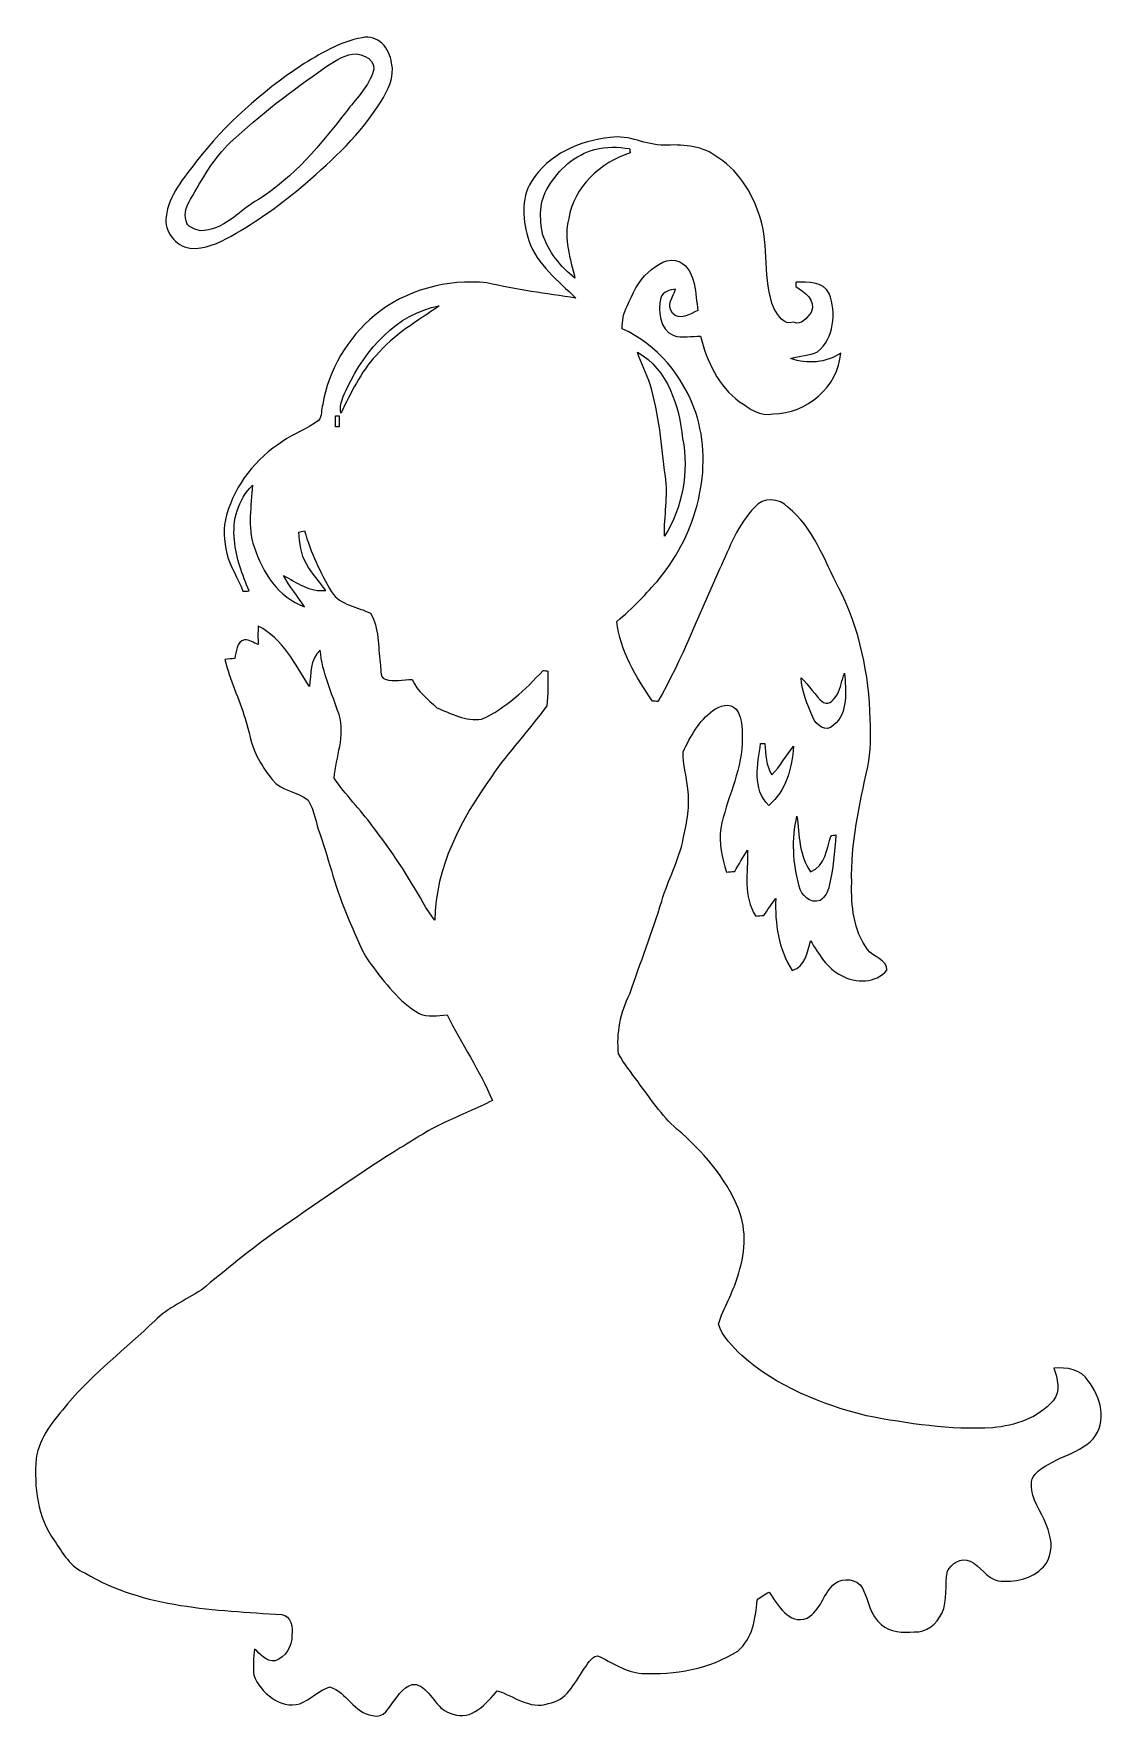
# Model space of a CAD drawing. Header units: centimetres. Extents: x -10.3 to 10.4, y -16.3 to 16.2.
import ezdxf

# ---------------------------------------------------------------- set-up
doc = ezdxf.new("R2010")
doc.units = ezdxf.units.CM
doc.header["$MEASUREMENT"] = 0
doc.layers.add('Layer 1', color=7, linetype='Continuous')

msp = doc.modelspace()

# ---------------------------------------------------------------- linework, layer by layer
at = {"layer": 'Layer 1', "lineweight": 9}
for points, knots in [([(-3.9749, 16.15838), (-3.67293, 16.2381), (-3.43445, 15.94988), (-3.40623, 15.67437), (-3.40623, 15.67437), (-3.34061, 15.40273), (-3.47925, 15.14802), (-3.61295, 14.92401), (-3.61295, 14.92401), (-3.99925, 14.31441), (-4.52665, 13.81417), (-5.07063, 13.34744), (-5.07063, 13.34744), (-5.51407, 12.96962), (-5.98962, 12.62883), (-6.49585, 12.33991), (-6.49585, 12.33991), (-6.73857, 12.20938), (-7.00844, 12.07568), (-7.29172, 12.10672), (-7.29172, 12.10672), (-7.57253, 12.14941), (-7.79125, 12.4274), (-7.74716, 12.71209), (-7.74716, 12.71209), (-7.70553, 13.1326), (-7.40602, 13.45892), (-7.16366, 13.78242), (-7.16366, 13.78242), (-6.60486, 14.5035), (-5.9106, 15.11098), (-5.15706, 15.6211), (-5.15706, 15.6211), (-4.787, 15.83982), (-4.40776, 16.08994), (-3.9749, 16.15838), (-3.9749, 16.15838), (-3.9749, 16.15838), (-3.9749, 16.15838), (-3.9749, 16.15838)], [0, 0, 0, 0, 0.09090909, 0.09090909, 0.09090909, 0.09090909, 0.18181818, 0.18181818, 0.18181818, 0.18181818, 0.27272727, 0.27272727, 0.27272727, 0.27272727, 0.36363636, 0.36363636, 0.36363636, 0.36363636, 0.45454545, 0.45454545, 0.45454545, 0.45454545, 0.54545455, 0.54545455, 0.54545455, 0.54545455, 0.63636364, 0.63636364, 0.63636364, 0.63636364, 0.72727273, 0.72727273, 0.72727273, 0.72727273, 0.81818182, 0.81818182, 0.81818182, 0.81818182, 1, 1, 1, 1]), ([(-4.158, 15.84793), (-4.35837, 15.81477), (-4.52877, 15.68989), (-4.69528, 15.58264), (-4.69528, 15.58264), (-5.32675, 15.14132), (-5.94411, 14.676), (-6.50644, 14.1479), (-6.50644, 14.1479), (-6.84158, 13.84239), (-7.05007, 13.43282), (-7.28079, 13.04935), (-7.28079, 13.04935), (-7.35557, 12.92587), (-7.40849, 12.78159), (-7.36298, 12.63448), (-7.36298, 12.63448), (-7.35134, 12.50748), (-7.19471, 12.47361), (-7.09417, 12.44363), (-7.09417, 12.44363), (-6.6412, 12.44186), (-6.33499, 12.83838), (-5.97092, 13.04723), (-5.97092, 13.04723), (-5.28442, 13.47444), (-4.76266, 14.10662), (-4.27724, 14.74197), (-4.27724, 14.74197), (-4.09379, 14.97304), (-3.88318, 15.19071), (-3.77029, 15.46799), (-3.77029, 15.46799), (-3.66093, 15.70823), (-3.9555, 15.8751), (-4.158, 15.84793)], [0, 0, 0, 0, 0.1, 0.1, 0.1, 0.1, 0.2, 0.2, 0.2, 0.2, 0.3, 0.3, 0.3, 0.3, 0.4, 0.4, 0.4, 0.4, 0.5, 0.5, 0.5, 0.5, 0.6, 0.6, 0.6, 0.6, 0.7, 0.7, 0.7, 0.7, 0.8, 0.8, 0.8, 0.8, 1, 1, 1, 1]), ([(-0.70783, 13.39472), (-0.39245, 13.91683), (0.22421, 14.17859), (0.80841, 14.23962), (0.80841, 14.23962), (1.1686, 14.29959), (1.49033, 14.08792), (1.84452, 14.09145), (1.84452, 14.09145), (2.17648, 14.10415), (2.53808, 14.09498), (2.8196, 13.8939), (2.8196, 13.8939), (3.25739, 13.6406), (3.53679, 13.18905), (3.68813, 12.71773), (3.68813, 12.71773), (3.87652, 12.14059), (3.73117, 11.507), (3.96189, 10.93938), (3.96189, 10.93938), (4.04409, 10.81027), (4.14392, 10.61835), (4.33548, 10.67903), (4.33548, 10.67903), (4.50164, 10.61236), (4.58983, 10.77252), (4.67873, 10.86988), (4.67873, 10.86988), (4.77998, 11.11189), (4.5475, 11.25688), (4.37923, 11.36942), (4.37923, 11.36942), (4.38099, 11.39059), (4.38452, 11.43257), (4.38628, 11.45373), (4.38628, 11.45373), (4.61276, 11.45338), (4.9031, 11.47067), (5.02587, 11.23148), (5.02587, 11.23148), (5.16204, 10.86036), (5.12253, 10.3767), (4.80185, 10.1093), (4.80185, 10.1093), (4.63993, 10.03451), (4.45437, 10.0338), (4.28468, 9.98124), (4.28468, 9.98124), (4.60783, 9.87082), (4.96272, 9.8941), (5.246, 10.08742), (5.246, 10.08742), (5.20331, 9.44255), (4.58384, 8.91338), (3.94602, 8.91797), (3.94602, 8.91797), (3.6966, 8.85799), (3.49023, 9.01851), (3.29937, 9.15009), (3.29937, 9.15009), (2.88803, 9.44784), (2.6679, 9.9315), (2.54655, 10.41057), (2.54655, 10.41057), (2.37545, 10.41903), (2.19588, 10.37106), (2.03008, 10.42292), (2.03008, 10.42292), (1.75668, 10.54674), (1.71858, 10.89564), (1.77996, 11.15211), (1.77996, 11.15211), (1.82018, 11.27452), (1.95494, 11.30415), (2.06712, 11.31791), (2.06712, 11.31791), (2.01068, 11.1761), (1.88509, 11.00006), (2.00538, 10.85613), (2.00538, 10.85613), (2.13203, 10.7002), (2.35569, 10.84237), (2.49504, 10.90481), (2.49504, 10.90481), (2.44389, 11.22372), (2.47105, 11.65799), (2.14967, 11.84602), (2.14967, 11.84602), (1.92213, 11.94445), (1.69953, 11.7864), (1.53866, 11.64176), (1.53866, 11.64176), (1.33934, 11.47243), (1.24091, 11.22372), (1.13261, 10.993), (1.13261, 10.993), (1.06241, 10.85683), (1.03313, 10.70479), (1.03701, 10.55274), (1.03701, 10.55274), (1.71364, 10.25464), (2.21599, 9.63516), (2.45306, 8.94407), (2.45306, 8.94407), (2.81219, 7.84834), (2.46646, 6.62068), (1.75597, 5.74402), (1.75597, 5.74402), (1.49985, 5.45192), (1.23845, 5.16053), (0.93294, 4.91888), (0.93294, 4.91888), (1.00032, 4.34808), (1.30442, 3.84502), (1.62192, 3.37971), (1.62192, 3.37971), (1.64731, 3.379), (1.69847, 3.37794), (1.72422, 3.37759), (1.72422, 3.37759), (2.19835, 4.18792), (2.51762, 5.0748), (2.91202, 5.92429), (2.91202, 5.92429), (3.1064, 6.33881), (3.26515, 6.78719), (3.59006, 7.12127), (3.59006, 7.12127), (3.74881, 7.3093), (4.06808, 7.29801), (4.23035, 7.11809), (4.23035, 7.11809), (4.72706, 6.72369), (4.92462, 6.10033), (5.21213, 5.55811), (5.21213, 5.55811), (5.61712, 4.77882), (5.7914, 3.89829), (5.8168, 3.02517), (5.8168, 3.02517), (5.82138, 2.72284), (5.83408, 2.41662), (5.7667, 2.11923), (5.7667, 2.11923), (5.60654, 1.3844), (5.43968, 0.6418), (5.45873, -0.11526), (5.45873, -0.11526), (5.44744, -0.55553), (5.48977, -1.03848), (5.76353, -1.4022), (5.76353, -1.4022), (5.86477, -1.54472), (6.14206, -1.59411), (6.13571, -1.80048), (6.13571, -1.80048), (5.92475, -2.05801), (5.53422, -2.05025), (5.26011, -1.9049), (5.26011, -1.9049), (4.97648, -1.76838), (4.83008, -1.48369), (4.66356, -1.23498), (4.66356, -1.23498), (4.60606, -1.45053), (4.56408, -1.73204), (4.31431, -1.80789), (4.31431, -1.80789), (4.04444, -1.39867), (3.97671, -0.89878), (3.99505, -0.4183), (3.99505, -0.4183), (3.91673, -0.52554), (3.8423, -0.6349), (3.76786, -0.74462), (3.76786, -0.74462), (3.7153, -0.74956), (3.66273, -0.75485), (3.61088, -0.76049), (3.61088, -0.76049), (3.35688, -0.37773), (3.46306, 0.08088), (3.45283, 0.50845), (3.45283, 0.50845), (3.36217, 0.37722), (3.28632, 0.23681), (3.20553, 0.09958), (3.20553, 0.09958), (3.15156, 0.0964), (3.09794, 0.09288), (3.04467, 0.089), (3.04467, 0.089), (2.96177, 0.36064), (2.89333, 0.64638), (2.93566, 0.93178), (2.93566, 0.93178), (3.04255, 1.48423), (3.32407, 1.99611), (3.34876, 2.56514), (3.34876, 2.56514), (3.34947, 2.78528), (3.37275, 3.03963), (3.23129, 3.22695), (3.23129, 3.22695), (3.11628, 3.36207), (2.90462, 3.28904), (2.78432, 3.19908), (2.78432, 3.19908), (2.51656, 3.00329), (2.34899, 2.70237), (2.21388, 2.40639), (2.21388, 2.40639), (2.2047, 2.1658), (2.27879, 1.93332), (2.30031, 1.69519), (2.30031, 1.69519), (2.34723, 1.37205), (2.28302, 1.04679), (2.21247, 0.73211), (2.21247, 0.73211), (2.13203, 0.31372), (1.91966, -0.06199), (1.79901, -0.46839), (1.79901, -0.46839), (1.61662, -1.07164), (1.38591, -1.65902), (1.182, -2.25521), (1.182, -2.25521), (1.00632, -2.61328), (0.92236, -3.01545), (0.96716, -3.41409), (0.96716, -3.41409), (1.07193, -3.6067), (1.21622, -3.77568), (1.34216, -3.95419), (1.34216, -3.95419), (1.57958, -4.2664), (1.7916, -4.60542), (2.09146, -4.8633), (2.09146, -4.8633), (2.58218, -5.28628), (3.0302, -5.78793), (3.27644, -6.39506), (3.27644, -6.39506), (3.44825, -6.8131), (3.40133, -7.29147), (3.25704, -7.71163), (3.25704, -7.71163), (3.16743, -8.02595), (2.98575, -8.30606), (2.89192, -8.61721), (2.89192, -8.61721), (2.95894, -8.85992), (3.16849, -9.04618), (3.33959, -9.22434), (3.33959, -9.22434), (4.01587, -9.823), (4.8777, -10.1659), (5.74236, -10.38603), (5.74236, -10.38603), (6.54316, -10.53491), (7.35773, -10.66332), (8.17476, -10.61605), (8.17476, -10.61605), (8.60127, -10.57442), (9.05459, -10.43048), (9.33999, -10.09358), (9.33999, -10.09358), (9.48886, -9.91296), (9.42289, -9.66531), (9.3548, -9.46493), (9.3548, -9.46493), (9.58905, -9.45082), (9.88397, -9.48433), (10.01344, -9.71188), (10.01344, -9.71188), (10.25933, -10.01632), (10.38174, -10.50421), (10.11045, -10.83018), (10.11045, -10.83018), (9.79683, -11.15015), (9.304, -11.19072), (8.99109, -11.50963), (8.99109, -11.50963), (8.88667, -11.61511), (8.92124, -11.78409), (8.94488, -11.91497), (8.94488, -11.91497), (9.03201, -12.17673), (9.21299, -12.4011), (9.26943, -12.67486), (9.26943, -12.67486), (9.33293, -12.88088), (9.30259, -13.13065), (9.1516, -13.29257), (9.1516, -13.29257), (8.93853, -13.53458), (8.5861, -13.59314), (8.28024, -13.56491), (8.28024, -13.56491), (8.05905, -13.51129), (7.93699, -13.28305), (7.74049, -13.18286), (7.74049, -13.18286), (7.5634, -13.10842), (7.38172, -13.22872), (7.30093, -13.37794), (7.30093, -13.37794), (7.24837, -13.64358), (7.31857, -13.93992), (7.19192, -14.1911), (7.19192, -14.1911), (7.09985, -14.39183), (6.897, -14.56469), (6.66346, -14.54493), (6.66346, -14.54493), (6.44086, -14.57068), (6.20379, -14.55693), (6.02811, -14.40382), (6.02811, -14.40382), (5.81221, -14.23237), (5.78187, -13.93568), (5.66616, -13.70462), (5.66616, -13.70462), (5.56456, -13.51658), (5.29715, -13.49789), (5.13523, -13.61536), (5.13523, -13.61536), (4.90945, -13.79351), (4.86359, -14.14276), (4.60112, -14.2807), (4.60112, -14.2807), (4.23565, -14.41758), (4.0388, -14.02458), (3.8677, -13.78046), (3.8677, -13.78046), (3.78727, -13.82809), (3.69625, -13.86583), (3.63451, -13.93851), (3.63451, -13.93851), (3.61052, -14.28881), (3.54879, -14.67687), (3.26339, -14.91711), (3.26339, -14.91711), (2.71941, -15.26248), (2.05301, -15.37996), (1.4173, -15.34644), (1.4173, -15.34644), (1.0991, -15.3288), (0.84157, -15.12807), (0.55935, -15.00707), (0.55935, -15.00707), (0.42, -15.03741), (0.36391, -15.18734), (0.28418, -15.28788), (0.28418, -15.28788), (0.10991, -15.54506), (-0.04037, -15.87526), (-0.38574, -15.92923), (-0.38574, -15.92923), (-0.74699, -16.04671), (-1.0465, -15.78212), (-1.36894, -15.67982), (-1.36894, -15.67982), (-1.57813, -15.92076), (-1.86776, -16.26896), (-2.22266, -16.13031), (-2.22266, -16.13031), (-2.52393, -16.06752), (-2.61283, -15.7405), (-2.85095, -15.59092), (-2.85095, -15.59092), (-3.07673, -15.47662), (-3.22737, -15.70663), (-3.3459, -15.85726), (-3.3459, -15.85726), (-3.45844, -15.99273), (-3.54981, -16.23227), (-3.77382, -16.15783), (-3.77382, -16.15783), (-4.12695, -16.11515), (-4.27335, -15.70522), (-4.59262, -15.60856), (-4.59262, -15.60856), (-4.8064, -15.66888), (-4.96903, -15.84774), (-5.17364, -15.93205), (-5.17364, -15.93205), (-5.56064, -16.04988), (-5.91871, -15.71157), (-6.06229, -15.38419), (-6.06229, -15.38419), (-6.07111, -15.2138), (-6.06864, -15.04552), (-6.04959, -14.87725), (-6.04959, -14.87725), (-5.92682, -14.97038), (-5.8291, -15.12807), (-5.6506, -15.10726), (-5.6506, -15.10726), (-5.45551, -15.03282), (-5.30982, -14.82751), (-5.32992, -14.61337), (-5.32992, -14.61337), (-5.29676, -14.46732), (-5.34262, -14.23766), (-5.52148, -14.21367), (-5.52148, -14.21367), (-6.80524, -14.12689), (-8.17966, -14.09514), (-9.31561, -13.41251), (-9.31561, -13.41251), (-9.59324, -13.29786), (-9.73965, -13.0301), (-9.8991, -12.79515), (-9.8991, -12.79515), (-10.22648, -12.34254), (-10.2995, -11.74952), (-10.25047, -11.20801), (-10.25047, -11.20801), (-10.20073, -10.79349), (-9.90334, -10.46576), (-9.64898, -10.15638), (-9.64898, -10.15638), (-9.15121, -9.55842), (-8.52115, -9.09698), (-7.96976, -8.55371), (-7.96976, -8.55371), (-7.71188, -8.30006), (-7.37604, -8.15683), (-7.07653, -7.96351), (-7.07653, -7.96351), (-6.60063, -7.58075), (-6.13461, -7.18493), (-5.63472, -6.83286), (-5.63472, -6.83286), (-4.87696, -6.32062), (-4.13401, -5.78616), (-3.35895, -5.30004), (-3.35895, -5.30004), (-3.03405, -5.10389), (-2.71972, -4.88658), (-2.37259, -4.7303), (-2.37259, -4.7303), (-2.07273, -4.58284), (-1.7577, -4.46748), (-1.46313, -4.30979), (-1.46313, -4.30979), (-1.70831, -3.73653), (-2.05579, -3.21618), (-2.33766, -2.66197), (-2.33766, -2.66197), (-2.51546, -2.66585), (-2.70737, -2.72441), (-2.87142, -2.63268), (-2.87142, -2.63268), (-3.26653, -2.41537), (-3.53252, -2.04002), (-3.80099, -1.69077), (-3.80099, -1.69077), (-4.00912, -1.41419), (-4.11108, -1.08082), (-4.25219, -0.76931), (-4.25219, -0.76931), (-4.47938, -0.25849), (-4.60073, 0.28902), (-4.78418, 0.81501), (-4.78418, 0.81501), (-4.86496, 1.03162), (-4.88684, 1.27645), (-5.01525, 1.47294), (-5.01525, 1.47294), (-5.21704, 1.65074), (-5.53559, 1.64898), (-5.70563, 1.87158), (-5.70563, 1.87158), (-5.81605, 2.0141), (-5.91942, 2.16227), (-6.00091, 2.32279), (-6.00091, 2.32279), (-6.11944, 2.54892), (-6.14872, 2.80644), (-6.22774, 3.04633), (-6.22774, 3.04633), (-6.34345, 3.43121), (-6.52196, 3.79422), (-6.61968, 4.1851), (-6.61968, 4.1851), (-6.55583, 4.19215), (-6.49197, 4.1985), (-6.42777, 4.20415), (-6.42777, 4.20415), (-6.3932, 4.32339), (-6.39884, 4.52976), (-6.23868, 4.56398), (-6.23868, 4.56398), (-6.14343, 4.56151), (-6.06017, 4.50754), (-5.9741, 4.47261), (-5.9741, 4.47261), (-5.9808, 4.59044), (-5.98292, 4.70862), (-5.97374, 4.8261), (-5.97374, 4.8261), (-5.4982, 4.58797), (-5.26395, 4.08773), (-4.98702, 3.66369), (-4.98702, 3.66369), (-4.95598, 3.90182), (-4.98314, 4.1918), (-4.77924, 4.36325), (-4.77924, 4.36325), (-4.74396, 3.92828), (-4.55452, 3.53387), (-4.4187, 3.12606), (-4.4187, 3.12606), (-4.29064, 2.71084), (-4.47867, 2.30973), (-4.51219, 1.90051), (-4.51219, 1.90051), (-4.29523, 1.57278), (-4.00701, 1.29867), (-3.77735, 0.97941), (-3.77735, 0.97941), (-3.41187, 0.51092), (-3.08908, 0.01033), (-2.79451, -0.50579), (-2.79451, -0.50579), (-2.72995, -0.62291), (-2.6541, -0.73368), (-2.57191, -0.83952), (-2.57191, -0.83952), (-2.56344, 0.18495), (-2.0625, 1.11382), (-1.48112, 1.92556), (-1.48112, 1.92556), (-1.16044, 2.40745), (-0.75299, 2.82302), (-0.41679, 3.29222), (-0.41679, 3.29222), (-0.39104, 3.51412), (-0.39104, 3.73778), (-0.39668, 3.96073), (-0.39668, 3.96073), (-0.41961, 3.96391), (-0.46547, 3.9699), (-0.4884, 3.97308), (-0.4884, 3.97308), (-0.82848, 3.60125), (-1.20913, 3.24495), (-1.67056, 3.03187), (-1.67056, 3.03187), (-1.97959, 2.99165), (-2.25899, 3.14405), (-2.53487, 3.25165), (-2.53487, 3.25165), (-2.70914, 3.41922), (-2.90564, 3.57162), (-3.01041, 3.79634), (-3.01041, 3.79634), (-3.18186, 3.80163), (-3.36072, 3.75083), (-3.52864, 3.80375), (-3.52864, 3.80375), (-3.65564, 3.84361), (-3.59461, 4.03411), (-3.62883, 4.11842), (-3.62883, 4.11842), (-3.66481, 4.43628), (-3.64541, 4.79011), (-3.80945, 5.07339), (-3.80945, 5.07339), (-4.05922, 5.20392), (-4.39224, 5.22685), (-4.56052, 5.48438), (-4.56052, 5.48438), (-4.7803, 5.85444), (-4.96374, 6.24709), (-5.08333, 6.6616), (-5.08333, 6.6616), (-5.1112, 6.65595), (-5.16694, 6.64467), (-5.19446, 6.63902), (-5.19446, 6.63902), (-5.17364, 6.43123), (-5.15989, 6.20722), (-5.04629, 6.02519), (-5.04629, 6.02519), (-4.94469, 5.83998), (-4.79617, 5.68793), (-4.67482, 5.51613), (-4.67482, 5.51613), (-4.97679, 5.4745), (-5.23785, 5.66818), (-5.48903, 5.80364), (-5.48903, 5.80364), (-5.37508, 5.58774), (-5.2128, 5.40324), (-5.08192, 5.19792), (-5.08192, 5.19792), (-5.58322, 5.38243), (-5.89966, 5.86432), (-6.05488, 6.35504), (-6.05488, 6.35504), (-6.18682, 6.7378), (-6.10639, 7.14596), (-6.08804, 7.53966), (-6.08804, 7.53966), (-6.36356, 7.26591), (-6.47963, 6.86092), (-6.432, 6.48027), (-6.432, 6.48027), (-6.40449, 6.13843), (-6.28031, 5.81775), (-6.15154, 5.50414), (-6.15154, 5.50414), (-6.18153, 5.50308), (-6.24115, 5.50061), (-6.27078, 5.4992), (-6.27078, 5.4992), (-6.35792, 5.7472), (-6.51879, 5.96486), (-6.57735, 6.2231), (-6.57735, 6.2231), (-6.63097, 6.46545), (-6.65707, 6.72404), (-6.58475, 6.96534), (-6.58475, 6.96534), (-6.41789, 7.55025), (-6.02243, 8.0653), (-5.5042, 8.38315), (-5.5042, 8.38315), (-5.28689, 8.53908), (-5.029, 8.62622), (-4.81593, 8.7892), (-4.81593, 8.7892), (-4.73373, 8.86434), (-4.77042, 9.00369), (-4.73055, 9.09365), (-4.73055, 9.09365), (-4.62684, 9.76534), (-4.24937, 10.37564), (-3.73537, 10.81309), (-3.73537, 10.81309), (-3.13529, 11.3038), (-2.33484, 11.51688), (-1.56825, 11.43962), (-1.56825, 11.43962), (-1.00381, 11.30557), (-0.42878, 11.23184), (0.14448, 11.14646), (0.14448, 11.14646), (-0.19771, 11.47913), (-0.59706, 11.78428), (-0.76286, 12.25242), (-0.76286, 12.25242), (-0.87117, 12.6179), (-0.93114, 13.05922), (-0.70783, 13.39472), (-0.70783, 13.39472), (-0.70783, 13.39472), (-0.70783, 13.39472), (-0.70783, 13.39472)], [0, 0, 0, 0, 0.00598802, 0.00598802, 0.00598802, 0.00598802, 0.01197605, 0.01197605, 0.01197605, 0.01197605, 0.01796407, 0.01796407, 0.01796407, 0.01796407, 0.0239521, 0.0239521, 0.0239521, 0.0239521, 0.02994012, 0.02994012, 0.02994012, 0.02994012, 0.03592814, 0.03592814, 0.03592814, 0.03592814, 0.04191617, 0.04191617, 0.04191617, 0.04191617, 0.04790419, 0.04790419, 0.04790419, 0.04790419, 0.05389222, 0.05389222, 0.05389222, 0.05389222, 0.05988024, 0.05988024, 0.05988024, 0.05988024, 0.06586826, 0.06586826, 0.06586826, 0.06586826, 0.07185629, 0.07185629, 0.07185629, 0.07185629, 0.07784431, 0.07784431, 0.07784431, 0.07784431, 0.08383234, 0.08383234, 0.08383234, 0.08383234, 0.08982036, 0.08982036, 0.08982036, 0.08982036, 0.09580838, 0.09580838, 0.09580838, 0.09580838, 0.10179641, 0.10179641, 0.10179641, 0.10179641, 0.10778443, 0.10778443, 0.10778443, 0.10778443, 0.11377246, 0.11377246, 0.11377246, 0.11377246, 0.11976048, 0.11976048, 0.11976048, 0.11976048, 0.1257485, 0.1257485, 0.1257485, 0.1257485, 0.13173653, 0.13173653, 0.13173653, 0.13173653, 0.13772455, 0.13772455, 0.13772455, 0.13772455, 0.14371257, 0.14371257, 0.14371257, 0.14371257, 0.1497006, 0.1497006, 0.1497006, 0.1497006, 0.15568862, 0.15568862, 0.15568862, 0.15568862, 0.16167665, 0.16167665, 0.16167665, 0.16167665, 0.16766467, 0.16766467, 0.16766467, 0.16766467, 0.17365269, 0.17365269, 0.17365269, 0.17365269, 0.17964072, 0.17964072, 0.17964072, 0.17964072, 0.18562874, 0.18562874, 0.18562874, 0.18562874, 0.19161677, 0.19161677, 0.19161677, 0.19161677, 0.19760479, 0.19760479, 0.19760479, 0.19760479, 0.20359281, 0.20359281, 0.20359281, 0.20359281, 0.20958084, 0.20958084, 0.20958084, 0.20958084, 0.21556886, 0.21556886, 0.21556886, 0.21556886, 0.22155689, 0.22155689, 0.22155689, 0.22155689, 0.22754491, 0.22754491, 0.22754491, 0.22754491, 0.23353293, 0.23353293, 0.23353293, 0.23353293, 0.23952096, 0.23952096, 0.23952096, 0.23952096, 0.24550898, 0.24550898, 0.24550898, 0.24550898, 0.25149701, 0.25149701, 0.25149701, 0.25149701, 0.25748503, 0.25748503, 0.25748503, 0.25748503, 0.26347305, 0.26347305, 0.26347305, 0.26347305, 0.26946108, 0.26946108, 0.26946108, 0.26946108, 0.2754491, 0.2754491, 0.2754491, 0.2754491, 0.28143713, 0.28143713, 0.28143713, 0.28143713, 0.28742515, 0.28742515, 0.28742515, 0.28742515, 0.29341317, 0.29341317, 0.29341317, 0.29341317, 0.2994012, 0.2994012, 0.2994012, 0.2994012, 0.30538922, 0.30538922, 0.30538922, 0.30538922, 0.31137725, 0.31137725, 0.31137725, 0.31137725, 0.31736527, 0.31736527, 0.31736527, 0.31736527, 0.32335329, 0.32335329, 0.32335329, 0.32335329, 0.32934132, 0.32934132, 0.32934132, 0.32934132, 0.33532934, 0.33532934, 0.33532934, 0.33532934, 0.34131737, 0.34131737, 0.34131737, 0.34131737, 0.34730539, 0.34730539, 0.34730539, 0.34730539, 0.35329341, 0.35329341, 0.35329341, 0.35329341, 0.35928144, 0.35928144, 0.35928144, 0.35928144, 0.36526946, 0.36526946, 0.36526946, 0.36526946, 0.37125749, 0.37125749, 0.37125749, 0.37125749, 0.37724551, 0.37724551, 0.37724551, 0.37724551, 0.38323353, 0.38323353, 0.38323353, 0.38323353, 0.38922156, 0.38922156, 0.38922156, 0.38922156, 0.39520958, 0.39520958, 0.39520958, 0.39520958, 0.4011976, 0.4011976, 0.4011976, 0.4011976, 0.40718563, 0.40718563, 0.40718563, 0.40718563, 0.41317365, 0.41317365, 0.41317365, 0.41317365, 0.41916168, 0.41916168, 0.41916168, 0.41916168, 0.4251497, 0.4251497, 0.4251497, 0.4251497, 0.43113772, 0.43113772, 0.43113772, 0.43113772, 0.43712575, 0.43712575, 0.43712575, 0.43712575, 0.44311377, 0.44311377, 0.44311377, 0.44311377, 0.4491018, 0.4491018, 0.4491018, 0.4491018, 0.45508982, 0.45508982, 0.45508982, 0.45508982, 0.46107784, 0.46107784, 0.46107784, 0.46107784, 0.46706587, 0.46706587, 0.46706587, 0.46706587, 0.47305389, 0.47305389, 0.47305389, 0.47305389, 0.47904192, 0.47904192, 0.47904192, 0.47904192, 0.48502994, 0.48502994, 0.48502994, 0.48502994, 0.49101796, 0.49101796, 0.49101796, 0.49101796, 0.49700599, 0.49700599, 0.49700599, 0.49700599, 0.50299401, 0.50299401, 0.50299401, 0.50299401, 0.50898204, 0.50898204, 0.50898204, 0.50898204, 0.51497006, 0.51497006, 0.51497006, 0.51497006, 0.52095808, 0.52095808, 0.52095808, 0.52095808, 0.52694611, 0.52694611, 0.52694611, 0.52694611, 0.53293413, 0.53293413, 0.53293413, 0.53293413, 0.53892216, 0.53892216, 0.53892216, 0.53892216, 0.54491018, 0.54491018, 0.54491018, 0.54491018, 0.5508982, 0.5508982, 0.5508982, 0.5508982, 0.55688623, 0.55688623, 0.55688623, 0.55688623, 0.56287425, 0.56287425, 0.56287425, 0.56287425, 0.56886228, 0.56886228, 0.56886228, 0.56886228, 0.5748503, 0.5748503, 0.5748503, 0.5748503, 0.58083832, 0.58083832, 0.58083832, 0.58083832, 0.58682635, 0.58682635, 0.58682635, 0.58682635, 0.59281437, 0.59281437, 0.59281437, 0.59281437, 0.5988024, 0.5988024, 0.5988024, 0.5988024, 0.60479042, 0.60479042, 0.60479042, 0.60479042, 0.61077844, 0.61077844, 0.61077844, 0.61077844, 0.61676647, 0.61676647, 0.61676647, 0.61676647, 0.62275449, 0.62275449, 0.62275449, 0.62275449, 0.62874251, 0.62874251, 0.62874251, 0.62874251, 0.63473054, 0.63473054, 0.63473054, 0.63473054, 0.64071856, 0.64071856, 0.64071856, 0.64071856, 0.64670659, 0.64670659, 0.64670659, 0.64670659, 0.65269461, 0.65269461, 0.65269461, 0.65269461, 0.65868263, 0.65868263, 0.65868263, 0.65868263, 0.66467066, 0.66467066, 0.66467066, 0.66467066, 0.67065868, 0.67065868, 0.67065868, 0.67065868, 0.67664671, 0.67664671, 0.67664671, 0.67664671, 0.68263473, 0.68263473, 0.68263473, 0.68263473, 0.68862275, 0.68862275, 0.68862275, 0.68862275, 0.69461078, 0.69461078, 0.69461078, 0.69461078, 0.7005988, 0.7005988, 0.7005988, 0.7005988, 0.70658683, 0.70658683, 0.70658683, 0.70658683, 0.71257485, 0.71257485, 0.71257485, 0.71257485, 0.71856287, 0.71856287, 0.71856287, 0.71856287, 0.7245509, 0.7245509, 0.7245509, 0.7245509, 0.73053892, 0.73053892, 0.73053892, 0.73053892, 0.73652695, 0.73652695, 0.73652695, 0.73652695, 0.74251497, 0.74251497, 0.74251497, 0.74251497, 0.74850299, 0.74850299, 0.74850299, 0.74850299, 0.75449102, 0.75449102, 0.75449102, 0.75449102, 0.76047904, 0.76047904, 0.76047904, 0.76047904, 0.76646707, 0.76646707, 0.76646707, 0.76646707, 0.77245509, 0.77245509, 0.77245509, 0.77245509, 0.77844311, 0.77844311, 0.77844311, 0.77844311, 0.78443114, 0.78443114, 0.78443114, 0.78443114, 0.79041916, 0.79041916, 0.79041916, 0.79041916, 0.79640719, 0.79640719, 0.79640719, 0.79640719, 0.80239521, 0.80239521, 0.80239521, 0.80239521, 0.80838323, 0.80838323, 0.80838323, 0.80838323, 0.81437126, 0.81437126, 0.81437126, 0.81437126, 0.82035928, 0.82035928, 0.82035928, 0.82035928, 0.82634731, 0.82634731, 0.82634731, 0.82634731, 0.83233533, 0.83233533, 0.83233533, 0.83233533, 0.83832335, 0.83832335, 0.83832335, 0.83832335, 0.84431138, 0.84431138, 0.84431138, 0.84431138, 0.8502994, 0.8502994, 0.8502994, 0.8502994, 0.85628743, 0.85628743, 0.85628743, 0.85628743, 0.86227545, 0.86227545, 0.86227545, 0.86227545, 0.86826347, 0.86826347, 0.86826347, 0.86826347, 0.8742515, 0.8742515, 0.8742515, 0.8742515, 0.88023952, 0.88023952, 0.88023952, 0.88023952, 0.88622754, 0.88622754, 0.88622754, 0.88622754, 0.89221557, 0.89221557, 0.89221557, 0.89221557, 0.89820359, 0.89820359, 0.89820359, 0.89820359, 0.90419162, 0.90419162, 0.90419162, 0.90419162, 0.91017964, 0.91017964, 0.91017964, 0.91017964, 0.91616766, 0.91616766, 0.91616766, 0.91616766, 0.92215569, 0.92215569, 0.92215569, 0.92215569, 0.92814371, 0.92814371, 0.92814371, 0.92814371, 0.93413174, 0.93413174, 0.93413174, 0.93413174, 0.94011976, 0.94011976, 0.94011976, 0.94011976, 0.94610778, 0.94610778, 0.94610778, 0.94610778, 0.95209581, 0.95209581, 0.95209581, 0.95209581, 0.95808383, 0.95808383, 0.95808383, 0.95808383, 0.96407186, 0.96407186, 0.96407186, 0.96407186, 0.97005988, 0.97005988, 0.97005988, 0.97005988, 0.9760479, 0.9760479, 0.9760479, 0.9760479, 0.98203593, 0.98203593, 0.98203593, 0.98203593, 0.98802395, 0.98802395, 0.98802395, 0.98802395, 1, 1, 1, 1]), ([(0.51278, 14.00996), (0.12684, 13.90942), (-0.18995, 13.62473), (-0.3861, 13.28359), (-0.3861, 13.28359), (-0.56884, 13.02183), (-0.55367, 12.6754), (-0.49616, 12.37589), (-0.49616, 12.37589), (-0.38222, 12.04075), (-0.15256, 11.74654), (0.12755, 11.53275), (0.12755, 11.53275), (0.03406, 11.90529), (-0.09188, 12.29052), (0.0069, 12.67752), (0.0069, 12.67752), (0.10779, 13.28782), (0.61932, 13.76125), (1.19153, 13.94505), (1.19153, 13.94505), (1.18835, 13.96516), (1.182, 14.00573), (1.17918, 14.02583), (1.17918, 14.02583), (0.95834, 14.05935), (0.73045, 14.06711), (0.51278, 14.00996), (0.51278, 14.00996), (0.51278, 14.00996), (0.51278, 14.00996), (0.51278, 14.00996)], [0, 0, 0, 0, 0.11111111, 0.11111111, 0.11111111, 0.11111111, 0.22222222, 0.22222222, 0.22222222, 0.22222222, 0.33333333, 0.33333333, 0.33333333, 0.33333333, 0.44444444, 0.44444444, 0.44444444, 0.44444444, 0.55555556, 0.55555556, 0.55555556, 0.55555556, 0.66666667, 0.66666667, 0.66666667, 0.66666667, 0.77777778, 0.77777778, 0.77777778, 0.77777778, 1, 1, 1, 1]), ([(-4.2543, 9.42949), (-4.32874, 9.27321), (-4.4127, 9.10917), (-4.38483, 8.92996), (-4.38483, 8.92996), (-4.18551, 9.3159), (-4.00912, 9.72159), (-3.70362, 10.0398), (-3.70362, 10.0398), (-3.36989, 10.44267), (-2.9081, 10.69844), (-2.4883, 10.99759), (-2.4883, 10.99759), (-3.30815, 10.84237), (-3.91352, 10.15622), (-4.2543, 9.42949), (-4.2543, 9.42949), (-4.2543, 9.42949), (-4.2543, 9.42949), (-4.2543, 9.42949)], [0, 0, 0, 0, 0.16666667, 0.16666667, 0.16666667, 0.16666667, 0.33333333, 0.33333333, 0.33333333, 0.33333333, 0.5, 0.5, 0.5, 0.5, 0.66666667, 0.66666667, 0.66666667, 0.66666667, 1, 1, 1, 1]), ([(1.33264, 10.10153), (1.40213, 9.88952), (1.51044, 9.69337), (1.57641, 9.47994), (1.57641, 9.47994), (1.7528, 8.90844), (1.79266, 8.30731), (1.86815, 7.71676), (1.86815, 7.71676), (1.92883, 7.33188), (1.84275, 6.94594), (1.85052, 6.56035), (1.85052, 6.56035), (2.20506, 7.11033), (2.32324, 7.80037), (2.20188, 8.44136), (2.20188, 8.44136), (2.13027, 9.07107), (1.92283, 9.77133), (1.33264, 10.10153), (1.33264, 10.10153), (1.33264, 10.10153), (1.33264, 10.10153), (1.33264, 10.10153)], [0, 0, 0, 0, 0.14285714, 0.14285714, 0.14285714, 0.14285714, 0.28571429, 0.28571429, 0.28571429, 0.28571429, 0.42857143, 0.42857143, 0.42857143, 0.42857143, 0.57142857, 0.57142857, 0.57142857, 0.57142857, 0.71428571, 0.71428571, 0.71428571, 0.71428571, 1, 1, 1, 1]), ([(-4.48467, 8.88057), (-4.48467, 8.81002), (-4.48467, 8.73946), (-4.48467, 8.6689), (-4.48467, 8.6689), (-4.46668, 8.6689), (-4.4314, 8.6689), (-4.41341, 8.6689), (-4.41341, 8.6689), (-4.41376, 8.73946), (-4.41376, 8.81002), (-4.41341, 8.88057), (-4.41341, 8.88057), (-4.4314, 8.88057), (-4.46668, 8.88057), (-4.48467, 8.88057), (-4.48467, 8.88057), (-4.48467, 8.88057), (-4.48467, 8.88057), (-4.48467, 8.88057)], [0, 0, 0, 0, 0.16666667, 0.16666667, 0.16666667, 0.16666667, 0.33333333, 0.33333333, 0.33333333, 0.33333333, 0.5, 0.5, 0.5, 0.5, 0.66666667, 0.66666667, 0.66666667, 0.66666667, 1, 1, 1, 1]), ([(5.18285, 3.51306), (5.119, 3.43121), (5.0368, 3.28622), (4.91545, 3.35854), (4.91545, 3.35854), (4.74188, 3.48519), (4.64593, 3.69015), (4.48294, 3.82915), (4.48294, 3.82915), (4.49846, 3.56245), (4.60853, 3.31727), (4.70731, 3.07385), (4.70731, 3.07385), (4.77328, 2.92392), (4.95531, 2.76164), (5.11053, 2.91898), (5.11053, 2.91898), (5.39734, 3.1504), (5.34513, 3.5942), (5.31938, 3.92193), (5.31938, 3.92193), (5.26646, 3.78822), (5.25306, 3.63935), (5.18285, 3.51306), (5.18285, 3.51306), (5.18285, 3.51306), (5.18285, 3.51306), (5.18285, 3.51306)], [0, 0, 0, 0, 0.125, 0.125, 0.125, 0.125, 0.25, 0.25, 0.25, 0.25, 0.375, 0.375, 0.375, 0.375, 0.5, 0.5, 0.5, 0.5, 0.625, 0.625, 0.625, 0.625, 0.75, 0.75, 0.75, 0.75, 1, 1, 1, 1]), ([(3.70366, 2.56409), (3.64756, 2.16721), (3.53856, 1.6899), (3.85923, 1.37311), (3.85923, 1.37311), (4.19366, 1.64827), (4.30691, 2.09736), (4.33936, 2.51187), (4.33936, 2.51187), (4.18661, 2.33795), (4.08536, 2.12452), (3.92132, 1.96013), (3.92132, 1.96013), (3.80455, 2.14005), (3.79961, 2.35877), (3.78585, 2.5655), (3.78585, 2.5655), (3.76539, 2.56514), (3.72412, 2.56444), (3.70366, 2.56409), (3.70366, 2.56409), (3.70366, 2.56409), (3.70366, 2.56409), (3.70366, 2.56409)], [0, 0, 0, 0, 0.14285714, 0.14285714, 0.14285714, 0.14285714, 0.28571429, 0.28571429, 0.28571429, 0.28571429, 0.42857143, 0.42857143, 0.42857143, 0.42857143, 0.57142857, 0.57142857, 0.57142857, 0.57142857, 0.71428571, 0.71428571, 0.71428571, 0.71428571, 1, 1, 1, 1]), ([(4.4452, -0.1837), (4.49247, -0.35339), (4.65404, -0.52625), (4.85054, -0.46028), (4.85054, -0.46028), (4.9472, -0.39537), (4.99976, -0.2846), (5.02657, -0.17418), (5.02657, -0.17418), (5.10066, 0.14685), (5.12994, 0.47635), (5.15428, 0.80443), (5.15428, 0.80443), (5.13064, 0.80161), (5.08372, 0.79632), (5.06044, 0.79349), (5.06044, 0.79349), (4.98036, 0.54302), (4.94967, 0.2033), (4.66709, 0.09605), (4.66709, 0.09605), (4.44273, 0.40826), (4.44837, 0.80443), (4.40357, 1.1692), (4.40357, 1.1692), (4.29844, 0.72541), (4.32772, 0.2548), (4.4452, -0.1837)], [0, 0, 0, 0, 0.125, 0.125, 0.125, 0.125, 0.25, 0.25, 0.25, 0.25, 0.375, 0.375, 0.375, 0.375, 0.5, 0.5, 0.5, 0.5, 0.625, 0.625, 0.625, 0.625, 0.75, 0.75, 0.75, 0.75, 1, 1, 1, 1])]:
    msp.add_open_spline(points, degree=3, knots=knots, dxfattribs=at)

doc.saveas('drawing.dxf')
